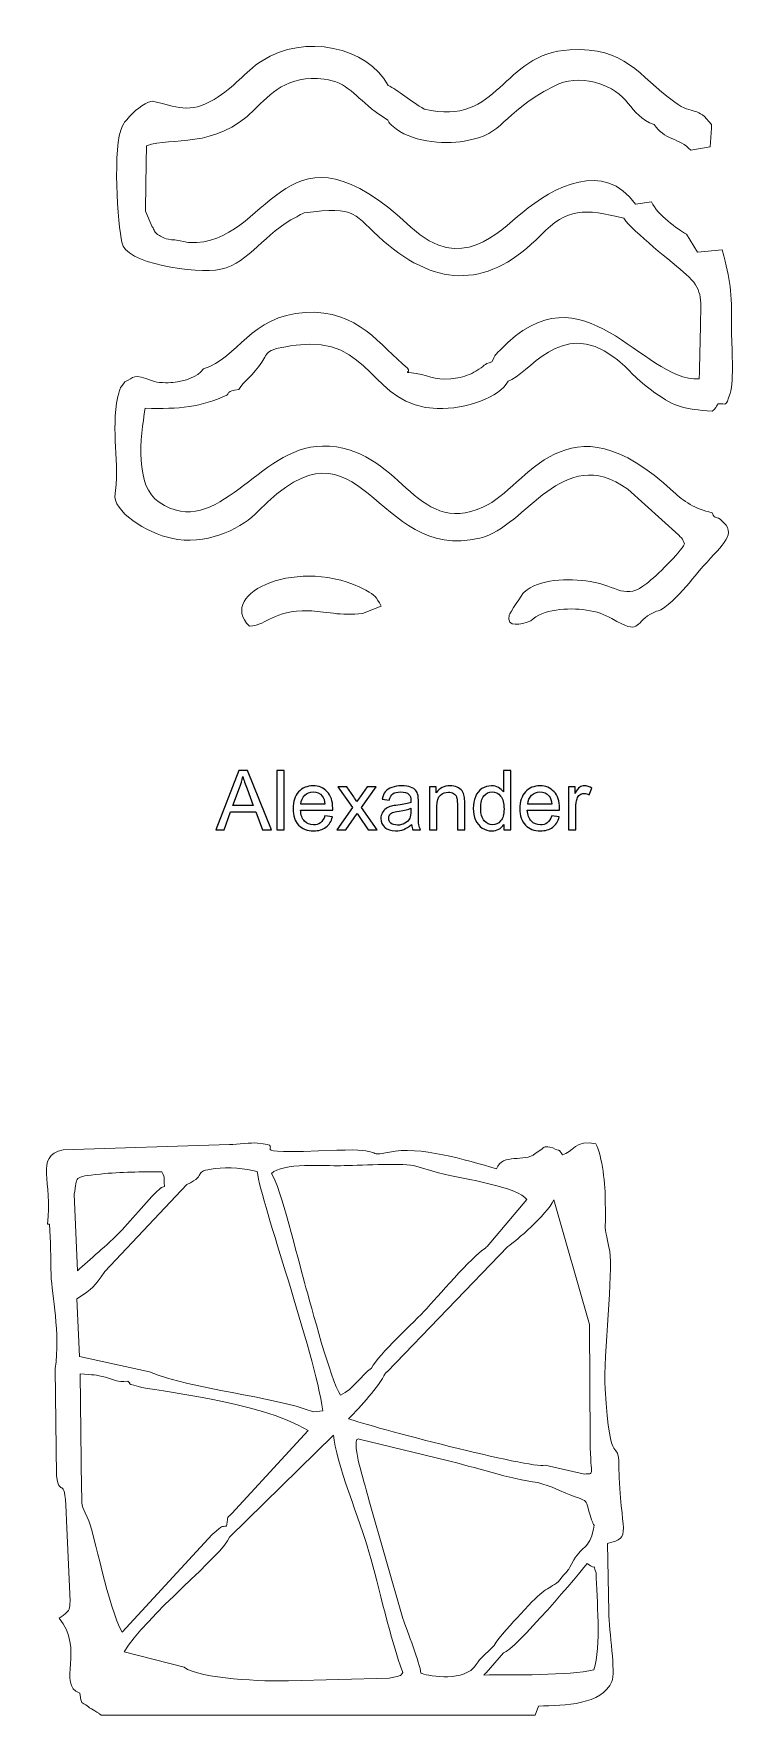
# Model space of a CAD drawing. Header units: millimetres. Extents: x -454 to -170, y -263 to 30.
# Drawn here: x -453.5 to -382.3, y -141.7 to 29.3 of the extents above; entities that cross this region are included whole.
import ezdxf

# ---------------------------------------------------------------- set-up
doc = ezdxf.new("R2010")
doc.units = ezdxf.units.MM
doc.header["$MEASUREMENT"] = 0
doc.layers.add('layer 1', color=7, linetype='Continuous')

msp = doc.modelspace()

# ---------------------------------------------------------------- linework, layer by layer
at = {"layer": 'layer 1', "color": 250, "lineweight": 9}
for points, knots in [([(-436.2559, -4.7599), (-436.9186, -5.6173), (-438.0744, -5.9916), (-439.361, -6.1349), (-439.361, -6.1349), (-439.8478, -6.1891), (-441.021, -6.1918), (-441.437, -5.9561), (-441.437, -5.9561), (-443.4858, -5.1837), (-443.2582, -5.6556), (-444.2459, -6.0648), (-444.2459, -6.0648), (-444.6954, -6.7742), (-444.7051, -6.4517), (-444.9634, -7.5672), (-444.9634, -7.5672), (-445.6966, -11.0942), (-444.7313, -14.3561), (-445.2682, -17.7744), (-445.2682, -17.7744), (-445.0766, -19.6113), (-441.544, -21.7409), (-438.8689, -22.1013), (-438.8689, -22.1013), (-435.418, -22.5662), (-432.2209, -20.8363), (-430.6749, -19.2301), (-430.6749, -19.2301), (-420.0543, -8.1954), (-418.9697, -24.5855), (-408.128, -21.9655), (-408.128, -21.9655), (-403.3174, -20.8029), (-399.8238, -12.2331), (-393.0962, -16.9783), (-393.0962, -16.9783), (-393.0962, -16.9783), (-387.896, -21.6634), (-387.896, -21.6634), (-387.896, -21.6634), (-387.4802, -22.1903), (-387.6175, -21.8251), (-387.3284, -22.5577), (-387.3284, -22.5577), (-387.7474, -23.4618), (-390.2233, -25.8321), (-391.1471, -26.5724), (-391.1471, -26.5724), (-393.3782, -28.3603), (-394.0764, -26.8287), (-396.9152, -26.3916), (-396.9152, -26.3916), (-399.1968, -26.0403), (-402.1327, -26.1305), (-403.6353, -27.4603), (-403.6353, -27.4603), (-403.8213, -27.6249), (-405.1108, -29.6446), (-405.146, -29.792), (-405.146, -29.792), (-405.4685, -31.1391), (-403.9616, -30.7701), (-402.9449, -30.3986), (-402.9449, -30.3986), (-401.7776, -29.1813), (-399.1817, -29.0248), (-397.3044, -29.2885), (-397.3044, -29.2885), (-396.242, -29.4377), (-395.4639, -29.7269), (-394.709, -30.1641), (-394.709, -30.1641), (-391.7668, -31.8682), (-392.4615, -30.6612), (-390.7858, -29.71), (-390.7858, -29.71), (-389.6553, -29.0683), (-390.0923, -29.6349), (-388.9859, -28.7209), (-388.9859, -28.7209), (-387.9352, -27.853), (-386.9646, -26.6683), (-386.2551, -25.8083), (-386.2551, -25.8083), (-383.9372, -22.9984), (-382.2539, -22.0597), (-383.0766, -20.6397), (-383.0766, -20.6397), (-383.0766, -20.6397), (-383.4795, -20.2384), (-383.4795, -20.2384), (-383.4795, -20.2384), (-384.1477, -19.5928), (-384.1616, -20.2001), (-384.518, -19.383), (-384.518, -19.383), (-386.2593, -19.0387), (-387.4581, -18.1779), (-388.4449, -17.2564), (-388.4449, -17.2564), (-399.4112, -7.0157), (-403.2675, -16.762), (-407.7763, -18.8025), (-407.7763, -18.8025), (-414.8862, -22.0201), (-416.1481, -12.5229), (-424.1587, -12.6023), (-424.1587, -12.6023), (-430.6965, -12.667), (-434.756, -22.3039), (-440.7628, -18.3287), (-440.7628, -18.3287), (-443.2216, -16.7015), (-442.7222, -11.7718), (-442.1678, -8.7547), (-442.1678, -8.7547), (-438.7208, -8.8723), (-436.4846, -8.6273), (-433.8697, -7.4253), (-433.8697, -7.4253), (-433.5217, -7.1088), (-434.0182, -7.0979), (-432.6662, -6.8402), (-432.6662, -6.8402), (-432.1478, -6.0224), (-431.194, -5.4326), (-430.3248, -4.0872), (-430.3248, -4.0872), (-429.6245, -3.0033), (-430.0677, -2.7988), (-426.8253, -2.3411), (-426.8253, -2.3411), (-419.119, -1.2533), (-419.251, -8.6272), (-412.4823, -8.7978), (-412.4823, -8.7978), (-409.507, -8.8727), (-406.1345, -7.6503), (-405.2612, -6.0035), (-405.2612, -6.0035), (-403.2722, -5.4333), (-399.8689, 0.4912), (-394.4994, -3.5621), (-394.4994, -3.5621), (-392.5129, -5.0617), (-393.1277, -5.1597), (-390.3327, -7.1759), (-390.3327, -7.1759), (-388.2466, -8.6808), (-387.4292, -8.8223), (-384.5057, -9.0697), (-384.5057, -9.0697), (-383.9938, -8.5762), (-384.2241, -8.7448), (-383.9072, -8.3101), (-383.9072, -8.3101), (-383.0693, -8.2492), (-383.1571, -8.7177), (-382.6781, -7.2431), (-382.6781, -7.2431), (-382.254, -5.9378), (-382.5558, -2.2532), (-382.5408, -0.7064), (-382.5408, -0.7064), (-382.5011, 3.3772), (-382.6303, 4.0522), (-383.4811, 7.3421), (-383.4811, 7.3421), (-383.4811, 7.3421), (-386.0119, 7.1276), (-386.0119, 7.1276), (-386.0119, 7.1276), (-386.0119, 7.1276), (-387.1349, 8.9621), (-387.1349, 8.9621), (-387.1349, 8.9621), (-388.029, 9.4471), (-390.036, 10.8828), (-390.6965, 12.2344), (-390.6965, 12.2344), (-390.6965, 12.2344), (-392.2961, 11.9859), (-392.2961, 11.9859), (-392.2961, 11.9859), (-395.5101, 16.5218), (-400.6631, 13.7769), (-403.8382, 11.1326), (-403.8382, 11.1326), (-406.2711, 9.1066), (-410.0796, 4.9221), (-415.1438, 9.6629), (-415.1438, 9.6629), (-427.8887, 21.5941), (-429.1119, 8.7268), (-436.9299, 8.0877), (-436.9299, 8.0877), (-437.8833, 8.1037), (-437.5078, 8.061), (-439.172, 8.3578), (-439.172, 8.3578), (-440.1934, 8.4034), (-440.4154, 8.6675), (-440.7228, 8.7978), (-440.7228, 8.7978), (-441.3652, 9.1749), (-441.199, 9.3507), (-441.4665, 9.7096), (-441.4665, 9.7096), (-441.4665, 9.7096), (-442.1325, 11.2959), (-442.1325, 11.2959), (-442.1325, 11.2959), (-442.1423, 11.3618), (-442.1508, 11.4454), (-442.1583, 11.5405), (-442.1583, 11.5405), (-442.1583, 11.5405), (-442.0918, 16.2125), (-442.0918, 16.2125), (-442.0918, 16.2125), (-442.0918, 16.2125), (-442.0423, 17.9408), (-442.0423, 17.9408), (-442.0423, 17.9408), (-439.4562, 18.9085), (-435.1878, 17.4948), (-431.0272, 21.65), (-431.0272, 21.65), (-429.5382, 23.137), (-427.7104, 25.2019), (-423.9756, 24.7291), (-423.9756, 24.7291), (-421.6045, 24.4289), (-420.791, 22.9227), (-418.7912, 21.433), (-418.7912, 21.433), (-418.7365, 21.3923), (-418.6344, 21.3138), (-418.5518, 21.2602), (-418.5518, 21.2602), (-418.5518, 21.2602), (-417.5116, 20.5318), (-417.5116, 20.5318), (-417.5116, 20.5318), (-417.0694, 19.9312), (-417.4919, 20.3792), (-416.9565, 19.8922), (-416.9565, 19.8922), (-415.3158, 18.3998), (-411.8838, 18.004), (-409.7235, 18.4062), (-409.7235, 18.4062), (-405.2217, 19.2444), (-406.5142, 20.9119), (-400.5896, 24.0212), (-400.5896, 24.0212), (-399.3623, 24.6654), (-397.8829, 24.7629), (-396.4795, 24.4054), (-396.4795, 24.4054), (-392.7479, 23.4551), (-393.1247, 21.0683), (-390.3946, 20.089), (-390.3946, 20.089), (-389.4603, 18.5591), (-387.8033, 18.7185), (-386.6932, 17.4911), (-386.6932, 17.4911), (-386.6932, 17.4911), (-384.7011, 17.8316), (-384.7011, 17.8316), (-384.7011, 17.8316), (-384.7011, 17.8316), (-384.5628, 19.7253), (-384.5628, 19.7253), (-384.5628, 19.7253), (-384.5628, 19.7253), (-384.5924, 20.0894), (-384.5924, 20.0894), (-384.5924, 20.0894), (-385.9881, 22.0476), (-386.3992, 20.9781), (-388.2987, 22.364), (-388.2987, 22.364), (-392.1219, 25.1534), (-393.2476, 27.9934), (-398.9831, 27.7038), (-398.9831, 27.7038), (-405.9858, 27.3501), (-406.0642, 19.8223), (-413.8057, 21.6736), (-413.8057, 21.6736), (-415.1328, 22.4264), (-416.4997, 23.6347), (-417.4785, 24.0897), (-417.4785, 24.0897), (-419.4857, 28.0246), (-426.0742, 29.349), (-430.2796, 26.5974), (-430.2796, 26.5974), (-432.179, 25.3546), (-432.9738, 23.9726), (-435.1649, 22.6566), (-435.1649, 22.6566), (-437.6763, 21.1483), (-439.012, 21.9327), (-441.4716, 22.4927), (-441.4716, 22.4927), (-442.4757, 22.2217), (-443.2603, 21.4981), (-444.0589, 20.5892), (-444.0589, 20.5892), (-444.2821, 20.3352), (-444.2515, 20.4087), (-444.4974, 19.953), (-444.4974, 19.953), (-445.5304, 18.0389), (-444.9737, 9.7263), (-444.542, 8.1222), (-444.542, 8.1222), (-444.4062, 6.0137), (-436.9968, 4.8145), (-434.4862, 5.3839), (-434.4862, 5.3839), (-431.4819, 6.0652), (-430.0873, 9.081), (-426.7721, 10.7202), (-426.7721, 10.7202), (-426.4155, 10.943), (-426.3472, 10.9979), (-426.0095, 11.1098), (-426.0095, 11.1098), (-420.5691, 11.888), (-420.9879, 10.9273), (-417.9648, 8.2787), (-417.9648, 8.2787), (-412.341, 3.3517), (-407.1021, 3.5475), (-401.9351, 8.8578), (-401.9351, 8.8578), (-399.2657, 11.6013), (-397.4773, 11.5863), (-393.4808, 10.5664), (-393.4808, 10.5664), (-392.5889, 9.1882), (-388.4768, 6.0548), (-387.1479, 4.8471), (-387.1479, 4.8471), (-385.4855, 3.3362), (-385.6477, 2.5306), (-385.6912, 0.0081), (-385.6912, 0.0081), (-385.7252, -1.966), (-385.7766, -3.9409), (-385.8364, -5.7701), (-385.8364, -5.7701), (-391.6872, -6.0495), (-397.543, 6.1375), (-406.0858, -2.8403), (-406.0858, -2.8403), (-406.7879, -3.5782), (-406.4955, -3.2362), (-406.9177, -4.0399), (-406.9177, -4.0399), (-407.8268, -4.284), (-407.5778, -4.4223), (-408.5396, -4.9797), (-408.5396, -4.9797), (-409.0909, -5.2992), (-409.7479, -5.567), (-410.3967, -5.6808), (-410.3967, -5.6808), (-412.443, -6.0397), (-413.0242, -5.5014), (-414.6204, -5.2122), (-414.6204, -5.2122), (-416.2006, -5.0177), (-415.0827, -5.273), (-415.5105, -4.6668), (-415.5105, -4.6668), (-418.2289, -2.4461), (-420.5514, 1.3106), (-425.8726, 0.9858), (-425.8726, 0.9858), (-431.5245, 0.6408), (-432.6946, -3.6334), (-436.2559, -4.7599)], [0, 0, 0, 0, 0.01020408, 0.01020408, 0.01020408, 0.01020408, 0.02040816, 0.02040816, 0.02040816, 0.02040816, 0.03061224, 0.03061224, 0.03061224, 0.03061224, 0.04081633, 0.04081633, 0.04081633, 0.04081633, 0.05102041, 0.05102041, 0.05102041, 0.05102041, 0.06122449, 0.06122449, 0.06122449, 0.06122449, 0.07142857, 0.07142857, 0.07142857, 0.07142857, 0.08163265, 0.08163265, 0.08163265, 0.08163265, 0.09183673, 0.09183673, 0.09183673, 0.09183673, 0.10204082, 0.10204082, 0.10204082, 0.10204082, 0.1122449, 0.1122449, 0.1122449, 0.1122449, 0.12244898, 0.12244898, 0.12244898, 0.12244898, 0.13265306, 0.13265306, 0.13265306, 0.13265306, 0.14285714, 0.14285714, 0.14285714, 0.14285714, 0.15306122, 0.15306122, 0.15306122, 0.15306122, 0.16326531, 0.16326531, 0.16326531, 0.16326531, 0.17346939, 0.17346939, 0.17346939, 0.17346939, 0.18367347, 0.18367347, 0.18367347, 0.18367347, 0.19387755, 0.19387755, 0.19387755, 0.19387755, 0.20408163, 0.20408163, 0.20408163, 0.20408163, 0.21428571, 0.21428571, 0.21428571, 0.21428571, 0.2244898, 0.2244898, 0.2244898, 0.2244898, 0.23469388, 0.23469388, 0.23469388, 0.23469388, 0.24489796, 0.24489796, 0.24489796, 0.24489796, 0.25510204, 0.25510204, 0.25510204, 0.25510204, 0.26530612, 0.26530612, 0.26530612, 0.26530612, 0.2755102, 0.2755102, 0.2755102, 0.2755102, 0.28571429, 0.28571429, 0.28571429, 0.28571429, 0.29591837, 0.29591837, 0.29591837, 0.29591837, 0.30612245, 0.30612245, 0.30612245, 0.30612245, 0.31632653, 0.31632653, 0.31632653, 0.31632653, 0.32653061, 0.32653061, 0.32653061, 0.32653061, 0.33673469, 0.33673469, 0.33673469, 0.33673469, 0.34693878, 0.34693878, 0.34693878, 0.34693878, 0.35714286, 0.35714286, 0.35714286, 0.35714286, 0.36734694, 0.36734694, 0.36734694, 0.36734694, 0.37755102, 0.37755102, 0.37755102, 0.37755102, 0.3877551, 0.3877551, 0.3877551, 0.3877551, 0.39795918, 0.39795918, 0.39795918, 0.39795918, 0.40816327, 0.40816327, 0.40816327, 0.40816327, 0.41836735, 0.41836735, 0.41836735, 0.41836735, 0.42857143, 0.42857143, 0.42857143, 0.42857143, 0.43877551, 0.43877551, 0.43877551, 0.43877551, 0.44897959, 0.44897959, 0.44897959, 0.44897959, 0.45918367, 0.45918367, 0.45918367, 0.45918367, 0.46938776, 0.46938776, 0.46938776, 0.46938776, 0.47959184, 0.47959184, 0.47959184, 0.47959184, 0.48979592, 0.48979592, 0.48979592, 0.48979592, 0.5, 0.5, 0.5, 0.5, 0.51020408, 0.51020408, 0.51020408, 0.51020408, 0.52040816, 0.52040816, 0.52040816, 0.52040816, 0.53061224, 0.53061224, 0.53061224, 0.53061224, 0.54081633, 0.54081633, 0.54081633, 0.54081633, 0.55102041, 0.55102041, 0.55102041, 0.55102041, 0.56122449, 0.56122449, 0.56122449, 0.56122449, 0.57142857, 0.57142857, 0.57142857, 0.57142857, 0.58163265, 0.58163265, 0.58163265, 0.58163265, 0.59183673, 0.59183673, 0.59183673, 0.59183673, 0.60204082, 0.60204082, 0.60204082, 0.60204082, 0.6122449, 0.6122449, 0.6122449, 0.6122449, 0.62244898, 0.62244898, 0.62244898, 0.62244898, 0.63265306, 0.63265306, 0.63265306, 0.63265306, 0.64285714, 0.64285714, 0.64285714, 0.64285714, 0.65306122, 0.65306122, 0.65306122, 0.65306122, 0.66326531, 0.66326531, 0.66326531, 0.66326531, 0.67346939, 0.67346939, 0.67346939, 0.67346939, 0.68367347, 0.68367347, 0.68367347, 0.68367347, 0.69387755, 0.69387755, 0.69387755, 0.69387755, 0.70408163, 0.70408163, 0.70408163, 0.70408163, 0.71428571, 0.71428571, 0.71428571, 0.71428571, 0.7244898, 0.7244898, 0.7244898, 0.7244898, 0.73469388, 0.73469388, 0.73469388, 0.73469388, 0.74489796, 0.74489796, 0.74489796, 0.74489796, 0.75510204, 0.75510204, 0.75510204, 0.75510204, 0.76530612, 0.76530612, 0.76530612, 0.76530612, 0.7755102, 0.7755102, 0.7755102, 0.7755102, 0.78571429, 0.78571429, 0.78571429, 0.78571429, 0.79591837, 0.79591837, 0.79591837, 0.79591837, 0.80612245, 0.80612245, 0.80612245, 0.80612245, 0.81632653, 0.81632653, 0.81632653, 0.81632653, 0.82653061, 0.82653061, 0.82653061, 0.82653061, 0.83673469, 0.83673469, 0.83673469, 0.83673469, 0.84693878, 0.84693878, 0.84693878, 0.84693878, 0.85714286, 0.85714286, 0.85714286, 0.85714286, 0.86734694, 0.86734694, 0.86734694, 0.86734694, 0.87755102, 0.87755102, 0.87755102, 0.87755102, 0.8877551, 0.8877551, 0.8877551, 0.8877551, 0.89795918, 0.89795918, 0.89795918, 0.89795918, 0.90816327, 0.90816327, 0.90816327, 0.90816327, 0.91836735, 0.91836735, 0.91836735, 0.91836735, 0.92857143, 0.92857143, 0.92857143, 0.92857143, 0.93877551, 0.93877551, 0.93877551, 0.93877551, 0.94897959, 0.94897959, 0.94897959, 0.94897959, 0.95918367, 0.95918367, 0.95918367, 0.95918367, 0.96938776, 0.96938776, 0.96938776, 0.96938776, 0.97959184, 0.97959184, 0.97959184, 0.97959184, 1, 1, 1, 1]), ([(-431.5706, -30.9359), (-429.5897, -30.8068), (-429.357, -29.2924), (-425.527, -29.3617), (-425.527, -29.3617), (-424.0565, -29.3883), (-422.177, -29.9358), (-420.0755, -29.6307), (-420.0755, -29.6307), (-420.0755, -29.6307), (-418.1813, -28.9016), (-418.1813, -28.9016), (-418.1813, -28.9016), (-418.711, -27.9128), (-418.7439, -27.8065), (-419.736, -27.272), (-419.736, -27.272), (-426.3793, -23.6927), (-435.0497, -27.5364), (-431.5706, -30.9359)], [0, 0, 0, 0, 0.16666667, 0.16666667, 0.16666667, 0.16666667, 0.33333333, 0.33333333, 0.33333333, 0.33333333, 0.5, 0.5, 0.5, 0.5, 0.66666667, 0.66666667, 0.66666667, 0.66666667, 1, 1, 1, 1]), ([(-451.8983, -91.7747), (-451.813, -93.4713), (-451.7939, -95.1727), (-451.748, -96.8731), (-451.748, -96.8731), (-451.6868, -99.1392), (-450.7889, -102.682), (-451.3305, -106.4523), (-451.3305, -106.4523), (-451.3305, -106.4523), (-451.2075, -117.3439), (-451.2075, -117.3439), (-451.2075, -117.3439), (-450.8339, -119.9172), (-450.301, -116.6855), (-450.1737, -121.9404), (-450.1737, -121.9404), (-450.1737, -121.9404), (-449.8037, -130.1033), (-449.8037, -130.1033), (-449.8037, -130.1033), (-449.9, -130.9371), (-449.7903, -130.9239), (-450.511, -131.5763), (-450.511, -131.5763), (-450.511, -131.5763), (-450.9373, -131.8313), (-450.9373, -131.8313), (-450.9373, -131.8313), (-448.3087, -134.9356), (-451.1812, -138.5756), (-448.8435, -139.4833), (-448.8435, -139.4833), (-448.5744, -140.81), (-448.8023, -140.1762), (-447.9588, -140.8556), (-447.9588, -140.8556), (-447.825, -140.9634), (-447.4974, -141.1338), (-447.3059, -141.2607), (-447.3059, -141.2607), (-446.6012, -141.7277), (-447.0921, -141.3487), (-446.6687, -141.7208), (-446.6687, -141.7208), (-446.6687, -141.7208), (-402.5232, -141.7208), (-402.5232, -141.7208), (-402.5232, -141.7208), (-402.5232, -141.7208), (-402.188, -140.7855), (-402.188, -140.7855), (-402.188, -140.7855), (-399.4809, -140.7274), (-395.7262, -140.65), (-394.7132, -138.2854), (-394.7132, -138.2854), (-394.3124, -137.4127), (-394.992, -133.1693), (-395.0199, -131.2092), (-395.0199, -131.2092), (-395.0199, -131.2092), (-395.152, -124.2352), (-395.152, -124.2352), (-395.152, -124.2352), (-392.5311, -123.6208), (-393.8784, -123.2707), (-393.9888, -116.3383), (-393.9888, -116.3383), (-394.0378, -113.26), (-394.8783, -117.2437), (-395.3931, -108.5149), (-395.3931, -108.5149), (-395.5938, -105.1134), (-394.5523, -96.4905), (-394.9258, -94.5465), (-394.9258, -94.5465), (-395.6392, -90.833), (-395.279, -93.6807), (-395.3926, -89.5851), (-395.3926, -89.5851), (-395.3537, -87.8141), (-395.6962, -84.8034), (-396.3334, -83.6029), (-396.3334, -83.6029), (-398.3687, -83.1072), (-398.7559, -84.4446), (-399.7176, -84.7214), (-399.7176, -84.7214), (-400.2108, -83.9795), (-399.9231, -84.4253), (-400.7237, -84.0034), (-400.7237, -84.0034), (-401.6464, -83.7949), (-401.4745, -83.8702), (-401.9408, -84.1987), (-401.9408, -84.1987), (-401.9408, -84.1987), (-402.5144, -84.5826), (-402.5144, -84.5826), (-402.5144, -84.5826), (-403.5736, -85.5231), (-405.8419, -84.4867), (-406.4432, -86.1255), (-406.4432, -86.1255), (-409.5217, -85.2461), (-414.3446, -83.7544), (-417.3338, -84.4316), (-417.3338, -84.4316), (-419.8013, -84.9906), (-417.7444, -84.032), (-422.6836, -84.2423), (-422.6836, -84.2423), (-433.8146, -84.7163), (-426.9356, -83.8153), (-430.7668, -83.51), (-430.7668, -83.51), (-431.3976, -83.4598), (-432.7615, -83.6318), (-433.6062, -83.6594), (-433.6062, -83.6594), (-433.6062, -83.6594), (-450.5245, -84.1941), (-450.5245, -84.1941), (-450.5245, -84.1941), (-453.5254, -84.9125), (-451.5078, -87.4338), (-452.1294, -91.7747), (-452.1294, -91.7747), (-452.1294, -91.7747), (-451.8983, -91.7747), (-451.8983, -91.7747)], [0, 0, 0, 0, 0.02941176, 0.02941176, 0.02941176, 0.02941176, 0.05882353, 0.05882353, 0.05882353, 0.05882353, 0.08823529, 0.08823529, 0.08823529, 0.08823529, 0.11764706, 0.11764706, 0.11764706, 0.11764706, 0.14705882, 0.14705882, 0.14705882, 0.14705882, 0.17647059, 0.17647059, 0.17647059, 0.17647059, 0.20588235, 0.20588235, 0.20588235, 0.20588235, 0.23529412, 0.23529412, 0.23529412, 0.23529412, 0.26470588, 0.26470588, 0.26470588, 0.26470588, 0.29411765, 0.29411765, 0.29411765, 0.29411765, 0.32352941, 0.32352941, 0.32352941, 0.32352941, 0.35294118, 0.35294118, 0.35294118, 0.35294118, 0.38235294, 0.38235294, 0.38235294, 0.38235294, 0.41176471, 0.41176471, 0.41176471, 0.41176471, 0.44117647, 0.44117647, 0.44117647, 0.44117647, 0.47058824, 0.47058824, 0.47058824, 0.47058824, 0.5, 0.5, 0.5, 0.5, 0.52941176, 0.52941176, 0.52941176, 0.52941176, 0.55882353, 0.55882353, 0.55882353, 0.55882353, 0.58823529, 0.58823529, 0.58823529, 0.58823529, 0.61764706, 0.61764706, 0.61764706, 0.61764706, 0.64705882, 0.64705882, 0.64705882, 0.64705882, 0.67647059, 0.67647059, 0.67647059, 0.67647059, 0.70588235, 0.70588235, 0.70588235, 0.70588235, 0.73529412, 0.73529412, 0.73529412, 0.73529412, 0.76470588, 0.76470588, 0.76470588, 0.76470588, 0.79411765, 0.79411765, 0.79411765, 0.79411765, 0.82352941, 0.82352941, 0.82352941, 0.82352941, 0.85294118, 0.85294118, 0.85294118, 0.85294118, 0.88235294, 0.88235294, 0.88235294, 0.88235294, 0.91176471, 0.91176471, 0.91176471, 0.91176471, 0.94117647, 0.94117647, 0.94117647, 0.94117647, 1, 1, 1, 1]), ([(-407.4114, -94.0294), (-407.4114, -94.0294), (-403.3625, -89.2653), (-403.3625, -89.2653), (-403.3625, -89.2653), (-404.1529, -87.9965), (-409.5004, -87.2186), (-412.3481, -86.5496), (-412.3481, -86.5496), (-412.3481, -86.5496), (-414.8887, -85.8001), (-414.8887, -85.8001), (-414.8887, -85.8001), (-416.3765, -85.5476), (-420.5059, -85.7807), (-422.3186, -85.8148), (-422.3186, -85.8148), (-423.7792, -85.8423), (-428.3125, -85.4925), (-429.3364, -86.6046), (-429.3364, -86.6046), (-428.3884, -87.939), (-426.6817, -95.2421), (-425.9747, -97.7033), (-425.9747, -97.7033), (-425.2381, -100.2679), (-423.3693, -107.4815), (-422.3186, -109.1624), (-422.3186, -109.1624), (-420.9713, -108.5202), (-420.2533, -107.1894), (-419.1591, -106.4052), (-419.1591, -106.4052), (-418.4441, -104.9834), (-414.8163, -101.7373), (-413.5457, -100.3427), (-413.5457, -100.3427), (-412.7572, -99.4772), (-408.7636, -94.8725), (-407.7376, -94.3197), (-407.7376, -94.3197), (-407.7376, -94.3197), (-407.5788, -94.185), (-407.5788, -94.185), (-407.5788, -94.185), (-407.484, -94.1018), (-407.4865, -94.1113), (-407.4114, -94.0295)], [0, 0, 0, 0, 0.07692308, 0.07692308, 0.07692308, 0.07692308, 0.15384615, 0.15384615, 0.15384615, 0.15384615, 0.23076923, 0.23076923, 0.23076923, 0.23076923, 0.30769231, 0.30769231, 0.30769231, 0.30769231, 0.38461538, 0.38461538, 0.38461538, 0.38461538, 0.46153846, 0.46153846, 0.46153846, 0.46153846, 0.53846154, 0.53846154, 0.53846154, 0.53846154, 0.61538462, 0.61538462, 0.61538462, 0.61538462, 0.69230769, 0.69230769, 0.69230769, 0.69230769, 0.76923077, 0.76923077, 0.76923077, 0.76923077, 0.84615385, 0.84615385, 0.84615385, 0.84615385, 1, 1, 1, 1]), ([(-440.1999, -87.9176), (-440.9289, -88.2345), (-440.2351, -87.7949), (-440.9845, -88.4312), (-440.9845, -88.4312), (-441.2005, -88.6146), (-441.3003, -88.7394), (-441.4994, -88.9544), (-441.4994, -88.9544), (-441.4994, -88.9544), (-444.5134, -92.3293), (-444.5134, -92.3293), (-444.5134, -92.3293), (-446.2107, -94.0599), (-447.7638, -95.2682), (-449.0807, -96.5189), (-449.0807, -96.5189), (-449.0807, -96.5189), (-449.3925, -88.6984), (-449.3925, -88.6984), (-449.3925, -88.6984), (-449.0217, -86.9225), (-449.6708, -86.9615), (-446.7089, -86.6571), (-446.7089, -86.6571), (-444.6448, -86.445), (-442.5707, -86.4381), (-440.4929, -86.4329), (-440.4929, -86.4329), (-440.0686, -87.3509), (-440.3343, -86.6234), (-440.1999, -87.9176)], [0, 0, 0, 0, 0.11111111, 0.11111111, 0.11111111, 0.11111111, 0.22222222, 0.22222222, 0.22222222, 0.22222222, 0.33333333, 0.33333333, 0.33333333, 0.33333333, 0.44444444, 0.44444444, 0.44444444, 0.44444444, 0.55555556, 0.55555556, 0.55555556, 0.55555556, 0.66666667, 0.66666667, 0.66666667, 0.66666667, 0.77777778, 0.77777778, 0.77777778, 0.77777778, 1, 1, 1, 1]), ([(-425.0457, -110.8573), (-429.3828, -109.2312), (-437.2042, -108.6085), (-441.7511, -106.7849), (-441.7511, -106.7849), (-441.7511, -106.7849), (-448.8554, -105.2049), (-448.8554, -105.2049), (-448.8554, -105.2049), (-448.8554, -105.2049), (-449.1186, -99.352), (-449.1186, -99.352), (-449.1186, -99.352), (-447.4389, -98.2546), (-447.4516, -98.1796), (-446.2732, -96.5683), (-446.2732, -96.5683), (-446.2732, -96.5683), (-437.9408, -87.7306), (-437.9408, -87.7306), (-437.9408, -87.7306), (-435.6598, -86.6562), (-437.5363, -86.4044), (-435.0636, -86.1035), (-435.0636, -86.1035), (-433.7086, -85.9386), (-432.0013, -86.0802), (-430.7924, -86.3935), (-430.7924, -86.3935), (-430.3129, -89.8318), (-425.0357, -104.5417), (-424.0999, -110.7445), (-424.0999, -110.7445), (-424.0999, -110.7445), (-425.0457, -110.8573), (-425.0457, -110.8573)], [0, 0, 0, 0, 0.1, 0.1, 0.1, 0.1, 0.2, 0.2, 0.2, 0.2, 0.3, 0.3, 0.3, 0.3, 0.4, 0.4, 0.4, 0.4, 0.5, 0.5, 0.5, 0.5, 0.6, 0.6, 0.6, 0.6, 0.7, 0.7, 0.7, 0.7, 0.8, 0.8, 0.8, 0.8, 1, 1, 1, 1]), ([(-397.4969, -117.1847), (-397.4969, -117.1847), (-401.514, -116.2925), (-401.514, -116.2925), (-401.514, -116.2925), (-402.8793, -116.6691), (-419.3464, -112.3528), (-421.4995, -111.55), (-421.4995, -111.55), (-420.2494, -110.3151), (-418.4443, -108.3276), (-417.749, -106.925), (-417.749, -106.925), (-417.6867, -106.8867), (-417.5939, -106.7412), (-417.5714, -106.7962), (-417.5714, -106.7962), (-417.5714, -106.7962), (-405.2873, -94.0427), (-405.2873, -94.0427), (-405.2873, -94.0427), (-404.4417, -93.4512), (-401.4131, -90.8602), (-400.6069, -89.2829), (-400.6069, -89.2829), (-400.6069, -89.2829), (-397.0047, -101.9829), (-397.0047, -101.9829), (-397.0047, -101.9829), (-397.0047, -101.9829), (-396.9223, -113.8233), (-396.9223, -113.8233), (-396.9223, -113.8233), (-396.8675, -117.8064), (-396.4382, -117.0048), (-397.4969, -117.1847)], [0, 0, 0, 0, 0.1, 0.1, 0.1, 0.1, 0.2, 0.2, 0.2, 0.2, 0.3, 0.3, 0.3, 0.3, 0.4, 0.4, 0.4, 0.4, 0.5, 0.5, 0.5, 0.5, 0.6, 0.6, 0.6, 0.6, 0.7, 0.7, 0.7, 0.7, 0.8, 0.8, 0.8, 0.8, 1, 1, 1, 1]), ([(-443.9558, -107.7251), (-443.3581, -108.2028), (-444.4601, -107.7909), (-442.8701, -108.2856), (-442.8701, -108.2856), (-441.502, -108.7112), (-430.6984, -109.6768), (-425.6088, -112.7588), (-425.6088, -112.7588), (-425.6088, -112.7588), (-432.9948, -120.7874), (-432.9948, -120.7874), (-432.9948, -120.7874), (-434.0791, -122.0121), (-433.6597, -121.143), (-433.8993, -122.4662), (-433.8993, -122.4662), (-434.5235, -122.5974), (-434.1274, -122.2487), (-435.3673, -123.3359), (-435.3673, -123.3359), (-435.3673, -123.3359), (-444.5311, -133.2606), (-444.5311, -133.2606), (-444.5311, -133.2606), (-445.9499, -130.8089), (-447.2898, -123.1938), (-448.0779, -121.5617), (-448.0779, -121.5617), (-448.7112, -120.2504), (-448.604, -120.6006), (-448.6525, -118.7721), (-448.6525, -118.7721), (-448.6525, -118.7721), (-448.8019, -106.99), (-448.8019, -106.99), (-448.8019, -106.99), (-447.4451, -107.0818), (-447.2278, -107.0731), (-446.2275, -107.3403), (-446.2275, -107.3403), (-444.9788, -107.6738), (-445.1881, -107.8419), (-443.9558, -107.7251)], [0, 0, 0, 0, 0.08333333, 0.08333333, 0.08333333, 0.08333333, 0.16666667, 0.16666667, 0.16666667, 0.16666667, 0.25, 0.25, 0.25, 0.25, 0.33333333, 0.33333333, 0.33333333, 0.33333333, 0.41666667, 0.41666667, 0.41666667, 0.41666667, 0.5, 0.5, 0.5, 0.5, 0.58333333, 0.58333333, 0.58333333, 0.58333333, 0.66666667, 0.66666667, 0.66666667, 0.66666667, 0.75, 0.75, 0.75, 0.75, 0.83333333, 0.83333333, 0.83333333, 0.83333333, 1, 1, 1, 1]), ([(-433.6182, -123.61), (-433.6182, -123.61), (-423.0267, -113.217), (-423.0267, -113.217), (-423.0267, -113.217), (-422.8476, -115.7974), (-420.2588, -122.1505), (-419.4242, -125.082), (-419.4242, -125.082), (-418.4064, -128.6572), (-417.2197, -134.0937), (-415.9731, -137.3548), (-415.9731, -137.3548), (-416.2538, -137.6458), (-415.9044, -137.6949), (-417.3552, -137.9291), (-417.3552, -137.9291), (-417.3552, -137.9291), (-427.6161, -138.2003), (-427.6161, -138.2003), (-427.6161, -138.2003), (-429.9039, -138.3072), (-436.6586, -138.0201), (-438.2129, -136.8364), (-438.2129, -136.8364), (-438.2129, -136.8364), (-444.3145, -135.2755), (-444.3145, -135.2755), (-444.3145, -135.2755), (-442.2991, -131.7684), (-434.0742, -125.2106), (-433.6182, -123.61)], [0, 0, 0, 0, 0.11111111, 0.11111111, 0.11111111, 0.11111111, 0.22222222, 0.22222222, 0.22222222, 0.22222222, 0.33333333, 0.33333333, 0.33333333, 0.33333333, 0.44444444, 0.44444444, 0.44444444, 0.44444444, 0.55555556, 0.55555556, 0.55555556, 0.55555556, 0.66666667, 0.66666667, 0.66666667, 0.66666667, 0.77777778, 0.77777778, 0.77777778, 0.77777778, 1, 1, 1, 1]), ([(-402.2538, -118.0331), (-402.2538, -118.0331), (-400.7865, -118.5182), (-400.7865, -118.5182), (-400.7865, -118.5182), (-396.4236, -120.531), (-397.7389, -119.0136), (-396.7777, -121.8392), (-396.7777, -121.8392), (-396.7482, -121.9259), (-396.6844, -122.0465), (-396.6585, -122.1159), (-396.6585, -122.1159), (-396.6329, -122.1846), (-396.58, -122.2994), (-396.5297, -122.3852), (-396.5297, -122.3852), (-396.8609, -124.7339), (-397.6647, -124.4121), (-398.5896, -125.9053), (-398.5896, -125.9053), (-399.3241, -127.3161), (-399.0668, -126.811), (-399.6464, -127.4821), (-399.6464, -127.4821), (-399.6464, -127.4821), (-400.1262, -128.1169), (-400.1262, -128.1169), (-400.1262, -128.1169), (-401.4048, -129.0411), (-401.5698, -128.7053), (-403.9996, -131.4274), (-403.9996, -131.4274), (-404.733, -132.249), (-406.2695, -133.8307), (-406.6845, -134.6287), (-406.6845, -134.6287), (-406.6845, -134.6287), (-408.1791, -136.0903), (-408.1791, -136.0903), (-408.1791, -136.0903), (-408.3045, -136.2478), (-408.7632, -136.8756), (-408.7889, -136.9028), (-408.7889, -136.9028), (-410.1411, -138.339), (-413.7298, -137.6739), (-414.1307, -137.4268), (-414.1307, -137.4268), (-414.261, -136.4153), (-415.4986, -133.2077), (-415.9673, -131.8607), (-415.9673, -131.8607), (-415.9673, -131.8607), (-419.4317, -119.7895), (-419.4317, -119.7895), (-419.4317, -119.7895), (-419.7742, -118.3415), (-420.9678, -114.8811), (-420.6955, -113.7101), (-420.6955, -113.7101), (-420.6125, -113.6698), (-420.4714, -113.5512), (-420.4276, -113.6402), (-420.4276, -113.6402), (-420.4276, -113.6402), (-411.5926, -115.7708), (-411.5926, -115.7708), (-411.5926, -115.7708), (-408.7391, -116.4434), (-405.049, -117.7071), (-402.2538, -118.0331)], [0, 0, 0, 0, 0.05263158, 0.05263158, 0.05263158, 0.05263158, 0.10526316, 0.10526316, 0.10526316, 0.10526316, 0.15789474, 0.15789474, 0.15789474, 0.15789474, 0.21052632, 0.21052632, 0.21052632, 0.21052632, 0.26315789, 0.26315789, 0.26315789, 0.26315789, 0.31578947, 0.31578947, 0.31578947, 0.31578947, 0.36842105, 0.36842105, 0.36842105, 0.36842105, 0.42105263, 0.42105263, 0.42105263, 0.42105263, 0.47368421, 0.47368421, 0.47368421, 0.47368421, 0.52631579, 0.52631579, 0.52631579, 0.52631579, 0.57894737, 0.57894737, 0.57894737, 0.57894737, 0.63157895, 0.63157895, 0.63157895, 0.63157895, 0.68421053, 0.68421053, 0.68421053, 0.68421053, 0.73684211, 0.73684211, 0.73684211, 0.73684211, 0.78947368, 0.78947368, 0.78947368, 0.78947368, 0.84210526, 0.84210526, 0.84210526, 0.84210526, 0.89473684, 0.89473684, 0.89473684, 0.89473684, 1, 1, 1, 1]), ([(-405.7227, -135.3651), (-404.6822, -135.1778), (-397.705, -126.9804), (-397.2419, -126.2724), (-397.2419, -126.2724), (-396.1277, -127.1443), (-396.7556, -126.0007), (-396.3182, -127.2416), (-396.3182, -127.2416), (-396.2501, -129.8698), (-395.7921, -134.7315), (-396.5362, -137.0877), (-396.5362, -137.0877), (-399.0428, -137.6906), (-404.941, -137.6066), (-407.7424, -137.6224), (-407.7424, -137.6224), (-407.6675, -137.5418), (-407.5628, -137.4539), (-407.5015, -137.3969), (-407.5015, -137.3969), (-407.5015, -137.3969), (-405.7227, -135.3651), (-405.7227, -135.3651)], [0, 0, 0, 0, 0.14285714, 0.14285714, 0.14285714, 0.14285714, 0.28571429, 0.28571429, 0.28571429, 0.28571429, 0.42857143, 0.42857143, 0.42857143, 0.42857143, 0.57142857, 0.57142857, 0.57142857, 0.57142857, 0.71428571, 0.71428571, 0.71428571, 0.71428571, 1, 1, 1, 1])]:
    msp.add_open_spline(points, degree=3, knots=knots, dxfattribs=at)
at = {"layer": 'layer 1', "color": 250}
for points, knots in [([(-434.9966, -51.6569), (-434.9966, -51.6569), (-432.6711, -45.5947), (-432.6711, -45.5947), (-432.6711, -45.5947), (-432.6711, -45.5947), (-431.7891, -45.5947), (-431.7891, -45.5947), (-431.7891, -45.5947), (-431.7891, -45.5947), (-429.3211, -51.6569), (-429.3211, -51.6569), (-429.3211, -51.6569), (-429.3211, -51.6569), (-430.2341, -51.6569), (-430.2341, -51.6569), (-430.2341, -51.6569), (-430.2341, -51.6569), (-430.9354, -49.8196), (-430.9354, -49.8196), (-430.9354, -49.8196), (-430.9354, -49.8196), (-433.4881, -49.8196), (-433.4881, -49.8196), (-433.4881, -49.8196), (-433.4881, -49.8196), (-434.1457, -51.6569), (-434.1457, -51.6569), (-434.1457, -51.6569), (-434.1457, -51.6569), (-434.9966, -51.6569), (-434.9966, -51.6569)], [0, 0, 0, 0, 0.11111111, 0.11111111, 0.11111111, 0.11111111, 0.22222222, 0.22222222, 0.22222222, 0.22222222, 0.33333333, 0.33333333, 0.33333333, 0.33333333, 0.44444444, 0.44444444, 0.44444444, 0.44444444, 0.55555556, 0.55555556, 0.55555556, 0.55555556, 0.66666667, 0.66666667, 0.66666667, 0.66666667, 0.77777778, 0.77777778, 0.77777778, 0.77777778, 1, 1, 1, 1]), ([(-428.7947, -51.6569), (-428.7947, -51.6569), (-428.7947, -45.5947), (-428.7947, -45.5947), (-428.7947, -45.5947), (-428.7947, -45.5947), (-428.0497, -45.5947), (-428.0497, -45.5947), (-428.0497, -45.5947), (-428.0497, -45.5947), (-428.0497, -51.6569), (-428.0497, -51.6569), (-428.0497, -51.6569), (-428.0497, -51.6569), (-428.7947, -51.6569), (-428.7947, -51.6569)], [0, 0, 0, 0, 0.2, 0.2, 0.2, 0.2, 0.4, 0.4, 0.4, 0.4, 0.6, 0.6, 0.6, 0.6, 1, 1, 1, 1]), ([(-405.7004, -51.6569), (-405.7004, -51.6569), (-405.7004, -51.0995), (-405.7004, -51.0995), (-405.7004, -51.0995), (-405.9783, -51.5327), (-406.3876, -51.75), (-406.928, -51.75), (-406.928, -51.75), (-407.278, -51.75), (-407.5997, -51.6541), (-407.8918, -51.4608), (-407.8918, -51.4608), (-408.1853, -51.2688), (-408.4125, -50.9993), (-408.5748, -50.655), (-408.5748, -50.655), (-408.7357, -50.3093), (-408.8161, -49.9128), (-408.8161, -49.464), (-408.8161, -49.464), (-408.8161, -49.0266), (-408.7427, -48.6301), (-408.5974, -48.273), (-408.5974, -48.273), (-408.4506, -47.9174), (-408.2319, -47.6437), (-407.9398, -47.4546), (-407.9398, -47.4546), (-407.6491, -47.2641), (-407.3217, -47.1695), (-406.9619, -47.1695), (-406.9619, -47.1695), (-406.6966, -47.1695), (-406.4609, -47.226), (-406.2549, -47.3375), (-406.2549, -47.3375), (-406.0489, -47.449), (-405.881, -47.5957), (-405.7512, -47.7749), (-405.7512, -47.7749), (-405.7512, -47.7749), (-405.7512, -45.5947), (-405.7512, -45.5947), (-405.7512, -45.5947), (-405.7512, -45.5947), (-405.0061, -45.5947), (-405.0061, -45.5947), (-405.0061, -45.5947), (-405.0061, -45.5947), (-405.0061, -51.6569), (-405.0061, -51.6569), (-405.0061, -51.6569), (-405.0061, -51.6569), (-405.7004, -51.6569), (-405.7004, -51.6569)], [0, 0, 0, 0, 0.06666667, 0.06666667, 0.06666667, 0.06666667, 0.13333333, 0.13333333, 0.13333333, 0.13333333, 0.2, 0.2, 0.2, 0.2, 0.26666667, 0.26666667, 0.26666667, 0.26666667, 0.33333333, 0.33333333, 0.33333333, 0.33333333, 0.4, 0.4, 0.4, 0.4, 0.46666667, 0.46666667, 0.46666667, 0.46666667, 0.53333333, 0.53333333, 0.53333333, 0.53333333, 0.6, 0.6, 0.6, 0.6, 0.66666667, 0.66666667, 0.66666667, 0.66666667, 0.73333333, 0.73333333, 0.73333333, 0.73333333, 0.8, 0.8, 0.8, 0.8, 0.86666667, 0.86666667, 0.86666667, 0.86666667, 1, 1, 1, 1]), ([(-433.2525, -49.1677), (-433.2525, -49.1677), (-431.1866, -49.1677), (-431.1866, -49.1677), (-431.1866, -49.1677), (-431.1866, -49.1677), (-431.8188, -47.4871), (-431.8188, -47.4871), (-431.8188, -47.4871), (-432.0093, -46.9762), (-432.1532, -46.5543), (-432.2534, -46.2213), (-432.2534, -46.2213), (-432.3366, -46.6164), (-432.4481, -47.0044), (-432.5878, -47.3883), (-432.5878, -47.3883), (-432.5878, -47.3883), (-433.2525, -49.1677), (-433.2525, -49.1677)], [0, 0, 0, 0, 0.16666667, 0.16666667, 0.16666667, 0.16666667, 0.33333333, 0.33333333, 0.33333333, 0.33333333, 0.5, 0.5, 0.5, 0.5, 0.66666667, 0.66666667, 0.66666667, 0.66666667, 1, 1, 1, 1]), ([(-423.8996, -50.2345), (-423.8996, -50.2345), (-423.1291, -50.3361), (-423.1291, -50.3361), (-423.1291, -50.3361), (-423.2491, -50.7834), (-423.4734, -51.132), (-423.8008, -51.3789), (-423.8008, -51.3789), (-424.1282, -51.6259), (-424.5459, -51.75), (-425.0553, -51.75), (-425.0553, -51.75), (-425.6959, -51.75), (-426.2039, -51.5525), (-426.5793, -51.1574), (-426.5793, -51.1574), (-426.9547, -50.7637), (-427.1423, -50.2091), (-427.1423, -49.4965), (-427.1423, -49.4965), (-427.1423, -48.7599), (-426.9532, -48.187), (-426.5737, -47.7806), (-426.5737, -47.7806), (-426.1941, -47.3727), (-425.7016, -47.1695), (-425.0962, -47.1695), (-425.0962, -47.1695), (-424.5106, -47.1695), (-424.0322, -47.3685), (-423.6611, -47.7679), (-423.6611, -47.7679), (-423.29, -48.1672), (-423.1037, -48.7288), (-423.1037, -49.4527), (-423.1037, -49.4527), (-423.1037, -49.4965), (-423.1051, -49.5628), (-423.1079, -49.6503), (-423.1079, -49.6503), (-423.1079, -49.6503), (-426.3803, -49.6503), (-426.3803, -49.6503), (-426.3803, -49.6503), (-426.3521, -50.1315), (-426.2166, -50.5012), (-425.9711, -50.7566), (-425.9711, -50.7566), (-425.727, -51.012), (-425.4208, -51.1404), (-425.0553, -51.1404), (-425.0553, -51.1404), (-424.7829, -51.1404), (-424.5501, -51.0685), (-424.3582, -50.9245), (-424.3582, -50.9245), (-424.1649, -50.7806), (-424.0125, -50.5506), (-423.8996, -50.2345)], [0, 0, 0, 0, 0.0625, 0.0625, 0.0625, 0.0625, 0.125, 0.125, 0.125, 0.125, 0.1875, 0.1875, 0.1875, 0.1875, 0.25, 0.25, 0.25, 0.25, 0.3125, 0.3125, 0.3125, 0.3125, 0.375, 0.375, 0.375, 0.375, 0.4375, 0.4375, 0.4375, 0.4375, 0.5, 0.5, 0.5, 0.5, 0.5625, 0.5625, 0.5625, 0.5625, 0.625, 0.625, 0.625, 0.625, 0.6875, 0.6875, 0.6875, 0.6875, 0.75, 0.75, 0.75, 0.75, 0.8125, 0.8125, 0.8125, 0.8125, 0.875, 0.875, 0.875, 0.875, 1, 1, 1, 1]), ([(-426.338, -49.0407), (-426.338, -49.0407), (-423.8911, -49.0407), (-423.8911, -49.0407), (-423.8911, -49.0407), (-423.9236, -48.671), (-424.0181, -48.3944), (-424.1719, -48.2095), (-424.1719, -48.2095), (-424.4076, -47.9231), (-424.7152, -47.7792), (-425.092, -47.7792), (-425.092, -47.7792), (-425.4335, -47.7792), (-425.7199, -47.8935), (-425.9528, -48.1221), (-425.9528, -48.1221), (-426.1842, -48.3507), (-426.3126, -48.6569), (-426.338, -49.0407)], [0, 0, 0, 0, 0.16666667, 0.16666667, 0.16666667, 0.16666667, 0.33333333, 0.33333333, 0.33333333, 0.33333333, 0.5, 0.5, 0.5, 0.5, 0.66666667, 0.66666667, 0.66666667, 0.66666667, 1, 1, 1, 1]), ([(-422.6959, -51.6569), (-422.6959, -51.6569), (-421.0915, -49.3808), (-421.0915, -49.3808), (-421.0915, -49.3808), (-421.0915, -49.3808), (-422.5774, -47.2627), (-422.5774, -47.2627), (-422.5774, -47.2627), (-422.5774, -47.2627), (-421.6616, -47.2627), (-421.6616, -47.2627), (-421.6616, -47.2627), (-421.6616, -47.2627), (-420.9673, -48.2999), (-420.9673, -48.2999), (-420.9673, -48.2999), (-420.8389, -48.4946), (-420.7373, -48.6526), (-420.6653, -48.7768), (-420.6653, -48.7768), (-420.5397, -48.6004), (-420.4282, -48.441), (-420.328, -48.2984), (-420.328, -48.2984), (-420.328, -48.2984), (-419.5971, -47.2627), (-419.5971, -47.2627), (-419.5971, -47.2627), (-419.5971, -47.2627), (-418.6869, -47.2627), (-418.6869, -47.2627), (-418.6869, -47.2627), (-418.6869, -47.2627), (-420.1813, -49.3808), (-420.1813, -49.3808), (-420.1813, -49.3808), (-420.1813, -49.3808), (-418.5896, -51.6569), (-418.5896, -51.6569), (-418.5896, -51.6569), (-418.5896, -51.6569), (-419.4955, -51.6569), (-419.4955, -51.6569), (-419.4955, -51.6569), (-419.4955, -51.6569), (-420.4042, -50.3022), (-420.4042, -50.3022), (-420.4042, -50.3022), (-420.4042, -50.3022), (-420.6117, -49.9763), (-420.6117, -49.9763), (-420.6117, -49.9763), (-420.6117, -49.9763), (-421.7857, -51.6569), (-421.7857, -51.6569), (-421.7857, -51.6569), (-421.7857, -51.6569), (-422.6959, -51.6569), (-422.6959, -51.6569)], [0, 0, 0, 0, 0.0625, 0.0625, 0.0625, 0.0625, 0.125, 0.125, 0.125, 0.125, 0.1875, 0.1875, 0.1875, 0.1875, 0.25, 0.25, 0.25, 0.25, 0.3125, 0.3125, 0.3125, 0.3125, 0.375, 0.375, 0.375, 0.375, 0.4375, 0.4375, 0.4375, 0.4375, 0.5, 0.5, 0.5, 0.5, 0.5625, 0.5625, 0.5625, 0.5625, 0.625, 0.625, 0.625, 0.625, 0.6875, 0.6875, 0.6875, 0.6875, 0.75, 0.75, 0.75, 0.75, 0.8125, 0.8125, 0.8125, 0.8125, 0.875, 0.875, 0.875, 0.875, 1, 1, 1, 1]), ([(-415.0843, -51.1066), (-415.3609, -51.3422), (-415.6276, -51.5073), (-415.883, -51.6047), (-415.883, -51.6047), (-416.1384, -51.7021), (-416.4121, -51.75), (-416.7057, -51.75), (-416.7057, -51.75), (-417.1883, -51.75), (-417.5594, -51.6329), (-417.819, -51.3973), (-417.819, -51.3973), (-418.0787, -51.163), (-418.2085, -50.8624), (-418.2085, -50.497), (-418.2085, -50.497), (-418.2085, -50.2825), (-418.1591, -50.0863), (-418.0617, -49.9085), (-418.0617, -49.9085), (-417.963, -49.7307), (-417.8346, -49.5896), (-417.6765, -49.4824), (-417.6765, -49.4824), (-417.5171, -49.3751), (-417.3393, -49.2933), (-417.1403, -49.2382), (-417.1403, -49.2382), (-416.9935, -49.2001), (-416.772, -49.1635), (-416.4771, -49.1268), (-416.4771, -49.1268), (-415.8759, -49.0562), (-415.4314, -48.9701), (-415.1478, -48.8714), (-415.1478, -48.8714), (-415.145, -48.7698), (-415.1436, -48.7048), (-415.1436, -48.678), (-415.1436, -48.678), (-415.1436, -48.3761), (-415.2141, -48.163), (-415.3552, -48.0388), (-415.3552, -48.0388), (-415.5457, -47.8709), (-415.8294, -47.7876), (-416.2047, -47.7876), (-416.2047, -47.7876), (-416.5561, -47.7876), (-416.8157, -47.8497), (-416.9822, -47.9725), (-416.9822, -47.9725), (-417.1502, -48.0952), (-417.2729, -48.3126), (-417.3534, -48.6258), (-417.3534, -48.6258), (-417.3534, -48.6258), (-418.0815, -48.5242), (-418.0815, -48.5242), (-418.0815, -48.5242), (-418.0152, -48.2124), (-417.9065, -47.9598), (-417.7541, -47.7679), (-417.7541, -47.7679), (-417.6017, -47.576), (-417.3816, -47.4292), (-417.0937, -47.3248), (-417.0937, -47.3248), (-416.8073, -47.2218), (-416.4728, -47.1695), (-416.0946, -47.1695), (-416.0946, -47.1695), (-415.7193, -47.1695), (-415.4131, -47.2133), (-415.1774, -47.3022), (-415.1774, -47.3022), (-414.9432, -47.3911), (-414.7696, -47.5012), (-414.6595, -47.6352), (-414.6595, -47.6352), (-414.5495, -47.7693), (-414.4719, -47.9386), (-414.4267, -48.1432), (-414.4267, -48.1432), (-414.4027, -48.2702), (-414.39, -48.4988), (-414.39, -48.8276), (-414.39, -48.8276), (-414.39, -48.8276), (-414.39, -49.8154), (-414.39, -49.8154), (-414.39, -49.8154), (-414.39, -50.5054), (-414.3745, -50.9415), (-414.3435, -51.1263), (-414.3435, -51.1263), (-414.3138, -51.3112), (-414.2517, -51.4876), (-414.1614, -51.6569), (-414.1614, -51.6569), (-414.1614, -51.6569), (-414.9404, -51.6569), (-414.9404, -51.6569), (-414.9404, -51.6569), (-415.0151, -51.5003), (-415.0631, -51.3168), (-415.0843, -51.1066)], [0, 0, 0, 0, 0.03571429, 0.03571429, 0.03571429, 0.03571429, 0.07142857, 0.07142857, 0.07142857, 0.07142857, 0.10714286, 0.10714286, 0.10714286, 0.10714286, 0.14285714, 0.14285714, 0.14285714, 0.14285714, 0.17857143, 0.17857143, 0.17857143, 0.17857143, 0.21428571, 0.21428571, 0.21428571, 0.21428571, 0.25, 0.25, 0.25, 0.25, 0.28571429, 0.28571429, 0.28571429, 0.28571429, 0.32142857, 0.32142857, 0.32142857, 0.32142857, 0.35714286, 0.35714286, 0.35714286, 0.35714286, 0.39285714, 0.39285714, 0.39285714, 0.39285714, 0.42857143, 0.42857143, 0.42857143, 0.42857143, 0.46428571, 0.46428571, 0.46428571, 0.46428571, 0.5, 0.5, 0.5, 0.5, 0.53571429, 0.53571429, 0.53571429, 0.53571429, 0.57142857, 0.57142857, 0.57142857, 0.57142857, 0.60714286, 0.60714286, 0.60714286, 0.60714286, 0.64285714, 0.64285714, 0.64285714, 0.64285714, 0.67857143, 0.67857143, 0.67857143, 0.67857143, 0.71428571, 0.71428571, 0.71428571, 0.71428571, 0.75, 0.75, 0.75, 0.75, 0.78571429, 0.78571429, 0.78571429, 0.78571429, 0.82142857, 0.82142857, 0.82142857, 0.82142857, 0.85714286, 0.85714286, 0.85714286, 0.85714286, 0.89285714, 0.89285714, 0.89285714, 0.89285714, 0.92857143, 0.92857143, 0.92857143, 0.92857143, 1, 1, 1, 1]), ([(-413.2456, -51.6569), (-413.2456, -51.6569), (-413.2456, -47.2627), (-413.2456, -47.2627), (-413.2456, -47.2627), (-413.2456, -47.2627), (-412.5767, -47.2627), (-412.5767, -47.2627), (-412.5767, -47.2627), (-412.5767, -47.2627), (-412.5767, -47.8864), (-412.5767, -47.8864), (-412.5767, -47.8864), (-412.255, -47.408), (-411.7893, -47.1695), (-411.1811, -47.1695), (-411.1811, -47.1695), (-410.9158, -47.1695), (-410.6731, -47.2175), (-410.4516, -47.3121), (-410.4516, -47.3121), (-410.23, -47.4066), (-410.0635, -47.5322), (-409.9535, -47.686), (-409.9535, -47.686), (-409.8434, -47.8398), (-409.7658, -48.0233), (-409.722, -48.2349), (-409.722, -48.2349), (-409.6952, -48.3732), (-409.6811, -48.6145), (-409.6811, -48.9588), (-409.6811, -48.9588), (-409.6811, -48.9588), (-409.6811, -51.6569), (-409.6811, -51.6569), (-409.6811, -51.6569), (-409.6811, -51.6569), (-410.4262, -51.6569), (-410.4262, -51.6569), (-410.4262, -51.6569), (-410.4262, -51.6569), (-410.4262, -48.9871), (-410.4262, -48.9871), (-410.4262, -48.9871), (-410.4262, -48.6837), (-410.4544, -48.4565), (-410.5123, -48.3069), (-410.5123, -48.3069), (-410.5701, -48.1573), (-410.6731, -48.0374), (-410.8199, -47.9471), (-410.8199, -47.9471), (-410.9666, -47.8582), (-411.1402, -47.813), (-411.3378, -47.813), (-411.3378, -47.813), (-411.6539, -47.813), (-411.9262, -47.9132), (-412.1562, -48.115), (-412.1562, -48.115), (-412.3862, -48.3154), (-412.5005, -48.6978), (-412.5005, -49.2594), (-412.5005, -49.2594), (-412.5005, -49.2594), (-412.5005, -51.6569), (-412.5005, -51.6569), (-412.5005, -51.6569), (-412.5005, -51.6569), (-413.2456, -51.6569), (-413.2456, -51.6569)], [0, 0, 0, 0, 0.05263158, 0.05263158, 0.05263158, 0.05263158, 0.10526316, 0.10526316, 0.10526316, 0.10526316, 0.15789474, 0.15789474, 0.15789474, 0.15789474, 0.21052632, 0.21052632, 0.21052632, 0.21052632, 0.26315789, 0.26315789, 0.26315789, 0.26315789, 0.31578947, 0.31578947, 0.31578947, 0.31578947, 0.36842105, 0.36842105, 0.36842105, 0.36842105, 0.42105263, 0.42105263, 0.42105263, 0.42105263, 0.47368421, 0.47368421, 0.47368421, 0.47368421, 0.52631579, 0.52631579, 0.52631579, 0.52631579, 0.57894737, 0.57894737, 0.57894737, 0.57894737, 0.63157895, 0.63157895, 0.63157895, 0.63157895, 0.68421053, 0.68421053, 0.68421053, 0.68421053, 0.73684211, 0.73684211, 0.73684211, 0.73684211, 0.78947368, 0.78947368, 0.78947368, 0.78947368, 0.84210526, 0.84210526, 0.84210526, 0.84210526, 0.89473684, 0.89473684, 0.89473684, 0.89473684, 1, 1, 1, 1]), ([(-408.0541, -49.4654), (-408.0541, -50.0271), (-407.9356, -50.4462), (-407.6971, -50.7242), (-407.6971, -50.7242), (-407.46, -51.0021), (-407.1792, -51.1404), (-406.8561, -51.1404), (-406.8561, -51.1404), (-406.5301, -51.1404), (-406.2535, -51.0078), (-406.0249, -50.7425), (-406.0249, -50.7425), (-405.7977, -50.4772), (-405.6834, -50.0722), (-405.6834, -49.5275), (-405.6834, -49.5275), (-405.6834, -48.9292), (-405.7991, -48.4889), (-406.032, -48.2081), (-406.032, -48.2081), (-406.2634, -47.9273), (-406.5498, -47.7876), (-406.8899, -47.7876), (-406.8899, -47.7876), (-407.2215, -47.7876), (-407.4981, -47.9217), (-407.7211, -48.1912), (-407.7211, -48.1912), (-407.9426, -48.4607), (-408.0541, -48.8855), (-408.0541, -49.4654)], [0, 0, 0, 0, 0.11111111, 0.11111111, 0.11111111, 0.11111111, 0.22222222, 0.22222222, 0.22222222, 0.22222222, 0.33333333, 0.33333333, 0.33333333, 0.33333333, 0.44444444, 0.44444444, 0.44444444, 0.44444444, 0.55555556, 0.55555556, 0.55555556, 0.55555556, 0.66666667, 0.66666667, 0.66666667, 0.66666667, 0.77777778, 0.77777778, 0.77777778, 0.77777778, 1, 1, 1, 1]), ([(-400.8306, -50.2345), (-400.8306, -50.2345), (-400.0601, -50.3361), (-400.0601, -50.3361), (-400.0601, -50.3361), (-400.1801, -50.7834), (-400.4044, -51.132), (-400.7318, -51.3789), (-400.7318, -51.3789), (-401.0592, -51.6259), (-401.4769, -51.75), (-401.9863, -51.75), (-401.9863, -51.75), (-402.6269, -51.75), (-403.1349, -51.5525), (-403.5103, -51.1574), (-403.5103, -51.1574), (-403.8857, -50.7637), (-404.0733, -50.2091), (-404.0733, -49.4965), (-404.0733, -49.4965), (-404.0733, -48.7599), (-403.8842, -48.187), (-403.5047, -47.7806), (-403.5047, -47.7806), (-403.1251, -47.3727), (-402.6326, -47.1695), (-402.0272, -47.1695), (-402.0272, -47.1695), (-401.4416, -47.1695), (-400.9632, -47.3685), (-400.5921, -47.7679), (-400.5921, -47.7679), (-400.221, -48.1672), (-400.0347, -48.7288), (-400.0347, -49.4527), (-400.0347, -49.4527), (-400.0347, -49.4965), (-400.0361, -49.5628), (-400.0389, -49.6503), (-400.0389, -49.6503), (-400.0389, -49.6503), (-403.3113, -49.6503), (-403.3113, -49.6503), (-403.3113, -49.6503), (-403.2831, -50.1315), (-403.1476, -50.5012), (-402.9021, -50.7566), (-402.9021, -50.7566), (-402.658, -51.012), (-402.3518, -51.1404), (-401.9863, -51.1404), (-401.9863, -51.1404), (-401.7139, -51.1404), (-401.4811, -51.0685), (-401.2892, -50.9245), (-401.2892, -50.9245), (-401.0959, -50.7806), (-400.9435, -50.5506), (-400.8306, -50.2345)], [0, 0, 0, 0, 0.0625, 0.0625, 0.0625, 0.0625, 0.125, 0.125, 0.125, 0.125, 0.1875, 0.1875, 0.1875, 0.1875, 0.25, 0.25, 0.25, 0.25, 0.3125, 0.3125, 0.3125, 0.3125, 0.375, 0.375, 0.375, 0.375, 0.4375, 0.4375, 0.4375, 0.4375, 0.5, 0.5, 0.5, 0.5, 0.5625, 0.5625, 0.5625, 0.5625, 0.625, 0.625, 0.625, 0.625, 0.6875, 0.6875, 0.6875, 0.6875, 0.75, 0.75, 0.75, 0.75, 0.8125, 0.8125, 0.8125, 0.8125, 0.875, 0.875, 0.875, 0.875, 1, 1, 1, 1]), ([(-403.269, -49.0407), (-403.269, -49.0407), (-400.8221, -49.0407), (-400.8221, -49.0407), (-400.8221, -49.0407), (-400.8546, -48.671), (-400.9491, -48.3944), (-401.1029, -48.2095), (-401.1029, -48.2095), (-401.3386, -47.9231), (-401.6462, -47.7792), (-402.023, -47.7792), (-402.023, -47.7792), (-402.3645, -47.7792), (-402.6509, -47.8935), (-402.8838, -48.1221), (-402.8838, -48.1221), (-403.1152, -48.3507), (-403.2436, -48.6569), (-403.269, -49.0407)], [0, 0, 0, 0, 0.16666667, 0.16666667, 0.16666667, 0.16666667, 0.33333333, 0.33333333, 0.33333333, 0.33333333, 0.5, 0.5, 0.5, 0.5, 0.66666667, 0.66666667, 0.66666667, 0.66666667, 1, 1, 1, 1]), ([(-399.1274, -51.6569), (-399.1274, -51.6569), (-399.1274, -47.2627), (-399.1274, -47.2627), (-399.1274, -47.2627), (-399.1274, -47.2627), (-398.4585, -47.2627), (-398.4585, -47.2627), (-398.4585, -47.2627), (-398.4585, -47.2627), (-398.4585, -47.9358), (-398.4585, -47.9358), (-398.4585, -47.9358), (-398.2878, -47.6239), (-398.1297, -47.4179), (-397.9844, -47.3191), (-397.9844, -47.3191), (-397.839, -47.2189), (-397.6796, -47.1695), (-397.506, -47.1695), (-397.506, -47.1695), (-397.2548, -47.1695), (-396.9994, -47.2486), (-396.7398, -47.4052), (-396.7398, -47.4052), (-396.7398, -47.4052), (-397.005, -48.0924), (-397.005, -48.0924), (-397.005, -48.0924), (-397.1857, -47.9908), (-397.3663, -47.94), (-397.5469, -47.94), (-397.5469, -47.94), (-397.7092, -47.94), (-397.8545, -47.9894), (-397.9829, -48.0868), (-397.9829, -48.0868), (-398.1114, -48.1841), (-398.2031, -48.3196), (-398.2581, -48.4932), (-398.2581, -48.4932), (-398.3414, -48.7571), (-398.3823, -49.0463), (-398.3823, -49.361), (-398.3823, -49.361), (-398.3823, -49.361), (-398.3823, -51.6569), (-398.3823, -51.6569), (-398.3823, -51.6569), (-398.3823, -51.6569), (-399.1274, -51.6569), (-399.1274, -51.6569)], [0, 0, 0, 0, 0.07142857, 0.07142857, 0.07142857, 0.07142857, 0.14285714, 0.14285714, 0.14285714, 0.14285714, 0.21428571, 0.21428571, 0.21428571, 0.21428571, 0.28571429, 0.28571429, 0.28571429, 0.28571429, 0.35714286, 0.35714286, 0.35714286, 0.35714286, 0.42857143, 0.42857143, 0.42857143, 0.42857143, 0.5, 0.5, 0.5, 0.5, 0.57142857, 0.57142857, 0.57142857, 0.57142857, 0.64285714, 0.64285714, 0.64285714, 0.64285714, 0.71428571, 0.71428571, 0.71428571, 0.71428571, 0.78571429, 0.78571429, 0.78571429, 0.78571429, 0.85714286, 0.85714286, 0.85714286, 0.85714286, 1, 1, 1, 1]), ([(-415.1436, -49.4556), (-415.4145, -49.5656), (-415.8209, -49.6588), (-416.3628, -49.735), (-416.3628, -49.735), (-416.6704, -49.7787), (-416.8877, -49.8281), (-417.0147, -49.8831), (-417.0147, -49.8831), (-417.1417, -49.9382), (-417.2391, -50.0186), (-417.3082, -50.123), (-417.3082, -50.123), (-417.3774, -50.2288), (-417.4126, -50.346), (-417.4126, -50.4758), (-417.4126, -50.4758), (-417.4126, -50.6719), (-417.3378, -50.837), (-417.1869, -50.9683), (-417.1869, -50.9683), (-417.0359, -51.0995), (-416.8157, -51.1658), (-416.5264, -51.1658), (-416.5264, -51.1658), (-416.24, -51.1658), (-415.9846, -51.1037), (-415.7602, -50.9782), (-415.7602, -50.9782), (-415.5373, -50.854), (-415.3722, -50.6832), (-415.2677, -50.4673), (-415.2677, -50.4673), (-415.1873, -50.2994), (-415.1478, -50.0525), (-415.1478, -49.7265), (-415.1478, -49.7265), (-415.1478, -49.7265), (-415.1436, -49.4556), (-415.1436, -49.4556)], [0, 0, 0, 0, 0.09090909, 0.09090909, 0.09090909, 0.09090909, 0.18181818, 0.18181818, 0.18181818, 0.18181818, 0.27272727, 0.27272727, 0.27272727, 0.27272727, 0.36363636, 0.36363636, 0.36363636, 0.36363636, 0.45454545, 0.45454545, 0.45454545, 0.45454545, 0.54545455, 0.54545455, 0.54545455, 0.54545455, 0.63636364, 0.63636364, 0.63636364, 0.63636364, 0.72727273, 0.72727273, 0.72727273, 0.72727273, 0.81818182, 0.81818182, 0.81818182, 0.81818182, 1, 1, 1, 1])]:
    msp.add_open_spline(points, degree=3, knots=knots, dxfattribs=at)

doc.saveas('drawing.dxf')
